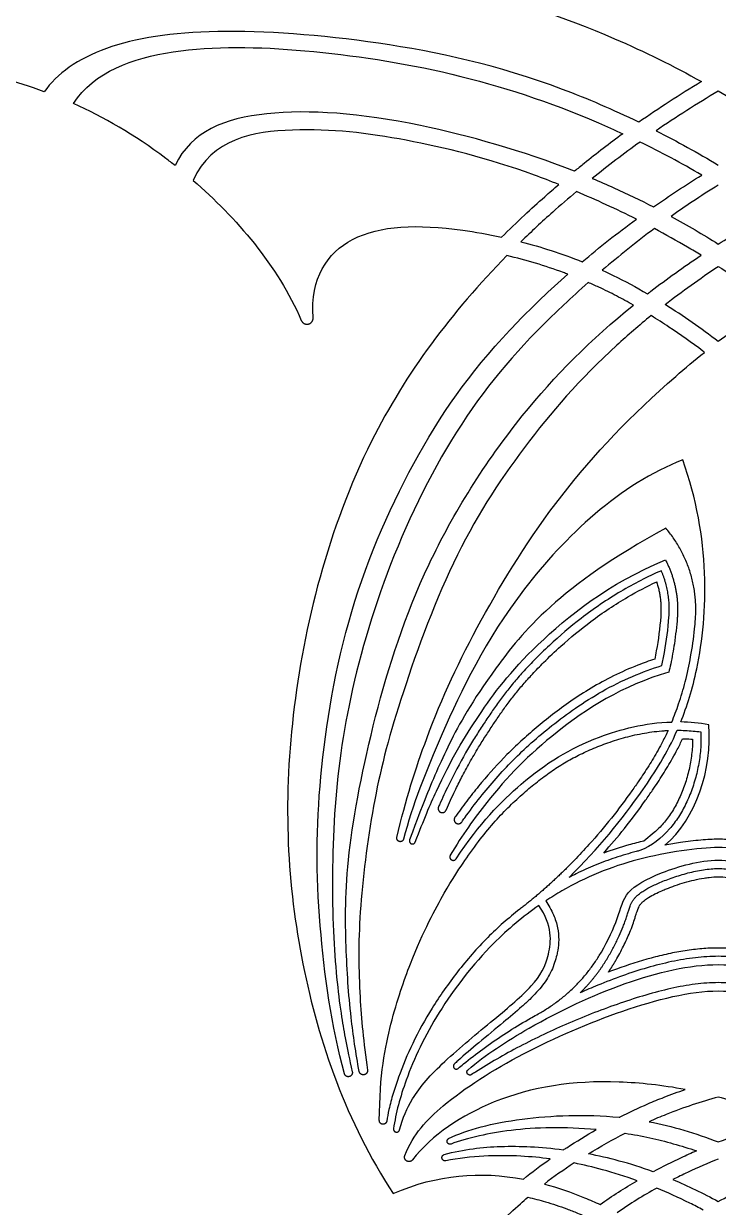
# Model space of a CAD drawing. Header units: millimetres. Extents: x -135 to 7155, y -215 to 2165.
# Drawn here: x 74.86 to 97.37, y -35.25 to 3.13 of the extents above; entities that cross this region are included whole.
import ezdxf

# ---------------------------------------------------------------- set-up
doc = ezdxf.new("R2010")
doc.units = ezdxf.units.MM
doc.header["$MEASUREMENT"] = 0
doc.layers.add('Default', color=18, linetype='Continuous')

msp = doc.modelspace()

# ---------------------------------------------------------------- linework, layer by layer
at = {"layer": 'Default', "color": 5}
msp.add_line((95.291, -23.094), (94.959, -23.374), dxfattribs=at)
for points, knots in [([(62.476, 5.281), (63.361, 3.653), (65.682, 2.736), (68.681, 2.936), (73.16, 4.347), (83.149, 5.898), (91.764, 3.824), (95.92, 1.759), (96.822, 1.255)], [858.200556, 858.200556, 858.200556, 858.200556, 870.692367, 883.184178, 895.675988, 908.167799, 920.65961, 924.304955, 924.304955, 924.304955, 924.304955]), ([(75.529, 0.925), (75.072, 1.095), (72.871, 1.799), (68.826, 2.45), (65.213, 2.263), (63.374, 2.206), (60.235, 3.069), (58.563, 4.818)], [964.760911, 964.760911, 964.760911, 964.760911, 966.528986, 973.278142, 980.027298, 986.776454, 993.525609, 993.525609, 993.525609, 993.525609]), ([(94.794, -0.063), (93.962, 0.339), (90.97, 1.633), (86.294, 2.645), (80.827, 3.036), (77.298, 2.486), (75.933, 1.506), (75.529, 0.925)], [928.077894, 928.077894, 928.077894, 928.077894, 931.299751, 939.665041, 948.030331, 956.395621, 964.760911, 964.760911, 964.760911, 964.760911]), ([(76.472, 0.542), (77.152, 1.584), (79.607, 2.446), (83.87, 2.362), (88.762, 1.635), (92.15, 0.517), (94.009, -0.315), (94.272, -0.438)], [304.780556, 304.780556, 304.780556, 304.780556, 311.551378, 318.322202, 325.093026, 331.86385, 332.981561, 332.981561, 332.981561, 332.981561]), ([(96.822, 1.255), (96.469, 1.043), (95.784, 0.615), (95.116, 0.163), (94.794, -0.063)], [924.304955, 924.304955, 924.304955, 924.304955, 926.234336, 928.077894, 928.077894, 928.077894, 928.077894]), ([(79.767, -1.466), (79.667, -1.387), (78.536, -0.514), (77.451, 0.106), (76.472, 0.542)], [300.647933, 300.647933, 300.647933, 300.647933, 301.011758, 304.780556, 304.780556, 304.780556, 304.780556]), ([(92.709, -1.653), (91.019, -0.991), (87.09, 0.135), (82.446, 0.481), (80.3, -0.353), (79.767, -1.466)], [280.276848, 280.276848, 280.276848, 280.276848, 286.084513, 293.366224, 300.647933, 300.647933, 300.647933, 300.647933]), ([(92.2, -2.08), (91.932, -1.973), (90.072, -1.267), (87.171, -0.556), (83.67, -0.127), (80.949, -0.594), (80.35, -1.948)], [278.932046, 278.932046, 278.932046, 278.932046, 279.991672, 286.404988, 292.818304, 299.231619, 299.231619, 299.231619, 299.231619]), ([(94.272, -0.438), (93.847, -0.749), (93.323, -1.151), (92.811, -1.568), (92.709, -1.653)], [332.981561, 332.981561, 332.981561, 332.981561, 335.447669, 336.06977, 336.06977, 336.06977, 336.06977]), ([(93.285, -1.885), (93.519, -1.983), (94.192, -2.274), (94.846, -2.592), (95.266, -2.809)], [31.831861, 31.831861, 31.831861, 31.831861, 32.642514, 34.181884, 34.181884, 34.181884, 34.181884]), ([(95.266, -2.809), (95.521, -2.63), (96.035, -2.28), (96.564, -1.941), (96.829, -1.777)], [34.181884, 34.181884, 34.181884, 34.181884, 35.274522, 36.345042, 36.345042, 36.345042, 36.345042]), ([(90.347, -3.79), (90.588, -3.549), (91.048, -3.106), (91.67, -2.54), (92.047, -2.211), (92.2, -2.08)], [274.998856, 274.998856, 274.998856, 274.998856, 276.594837, 277.985607, 278.932046, 278.932046, 278.932046, 278.932046]), ([(97.367, -2.1), (97.082, -2.276), (96.568, -2.606), (96.064, -2.954), (95.839, -3.114)], [83.336302, 83.336302, 83.336302, 83.336302, 84.577083, 85.599881, 85.599881, 85.599881, 85.599881]), ([(92.769, -2.312), (92.509, -2.531), (91.894, -3.065), (91.306, -3.613), (90.973, -3.938)], [22.59406, 22.59406, 22.59406, 22.59406, 23.864554, 25.655647, 25.655647, 25.655647, 25.655647]), ([(84.24, -6.398), (84.147, -5.114), (85.275, -3.432), (87.953, -3.353), (89.912, -3.695), (90.347, -3.79)], [261.64358, 261.64358, 261.64358, 261.64358, 267.293726, 273.339209, 274.998856, 274.998856, 274.998856, 274.998856]), ([(96.807, -4.378), (96.664, -4.289), (96.17, -3.989), (95.661, -3.703), (95.297, -3.51)], [27.36934, 27.36934, 27.36934, 27.36934, 27.949545, 29.342396, 29.342396, 29.342396, 29.342396]), ([(90.521, -4.388), (88.729, -6.209), (85.363, -10.696), (83.13, -19.581), (83.529, -27.383), (85.318, -32.482), (86.833, -34.801)], [6621.293005, 6621.293005, 6621.293005, 6621.293005, 6631.174404, 6643.666215, 6656.158026, 6668.649837, 6668.649837, 6668.649837, 6668.649837]), ([(92.491, -4.99), (92.444, -4.972), (91.8, -4.732), (91.141, -4.534), (90.521, -4.388)], [6618.077426, 6618.077426, 6618.077426, 6618.077426, 6618.313237, 6621.293005, 6621.293005, 6621.293005, 6621.293005]), ([(95.073, -5.627), (95.11, -5.598), (95.66, -5.173), (96.241, -4.755), (96.807, -4.378)], [24.884864, 24.884864, 24.884864, 24.884864, 25.051036, 27.36934, 27.36934, 27.36934, 27.36934]), ([(85.255, -30.92), (84.832, -29.401), (84.328, -25.704), (84.34, -21.491), (85.262, -15.866), (87.563, -10.638), (89.837, -7.478), (91.903, -5.508), (92.491, -4.99)], [6574.17237, 6574.17237, 6574.17237, 6574.17237, 6581.624144, 6589.989434, 6598.354724, 6606.720014, 6615.085304, 6618.077426, 6618.077426, 6618.077426, 6618.077426]), ([(93.607, -4.864), (93.726, -4.918), (94.218, -5.149), (94.706, -5.412), (95.073, -5.627)], [23.128178, 23.128178, 23.128178, 23.128178, 23.553885, 24.884864, 24.884864, 24.884864, 24.884864]), ([(93.153, -5.259), (92.88, -5.501), (91.355, -6.896), (89.123, -9.362), (86.697, -14.101), (85.305, -18.856), (84.839, -22.71), (84.86, -26.758), (85.149, -29.113), (85.322, -30.034), (85.508, -30.856)], [6525.905319, 6525.905319, 6525.905319, 6525.905319, 6527.328742, 6534.099565, 6540.870389, 6547.641212, 6554.412036, 6561.182859, 6567.953682, 6573.545162, 6573.545162, 6573.545162, 6573.545162]), ([(94.614, -5.991), (94.434, -5.889), (94.066, -5.688), (93.577, -5.447), (93.268, -5.309), (93.153, -5.259)], [6523.35631, 6523.35631, 6523.35631, 6523.35631, 6524.324277, 6525.318708, 6525.905319, 6525.905319, 6525.905319, 6525.905319]), ([(85.733, -30.844), (85.622, -30.258), (85.417, -28.822), (85.293, -26.913), (85.257, -24.045), (86.149, -19.396), (87.74, -14.396), (90.738, -9.61), (93.244, -7.103), (94.614, -5.991)], [6475.300437, 6475.300437, 6475.300437, 6475.300437, 6480.537055, 6487.818765, 6495.100476, 6502.382186, 6509.663897, 6516.945607, 6523.35631, 6523.35631, 6523.35631, 6523.35631]), ([(95.191, -6.334), (94.801, -6.652), (93.155, -8.079), (90.998, -10.558), (88.704, -14.123), (86.909, -19.118), (86.15, -22.117), (85.684, -25.869), (85.722, -28.257), (85.869, -29.882), (86.001, -30.8)], [6429.028516, 6429.028516, 6429.028516, 6429.028516, 6430.891693, 6437.305009, 6443.718325, 6450.13164, 6456.544956, 6462.958271, 6469.371587, 6474.645944, 6474.645944, 6474.645944, 6474.645944]), ([(96.922, -7.525), (96.904, -7.511), (96.527, -7.227), (95.956, -6.821), (95.386, -6.454), (95.191, -6.334)], [6425.751369, 6425.751369, 6425.751369, 6425.751369, 6425.859284, 6427.95939, 6429.028516, 6429.028516, 6429.028516, 6429.028516]), ([(86.955, -23.26), (87.237, -22.033), (88.011, -19.588), (89.538, -16.304), (92.114, -12.122), (94.806, -9.277), (96.602, -7.78), (96.922, -7.525)], [6401.967294, 6401.967294, 6401.967294, 6401.967294, 6406.341665, 6412.387148, 6418.432631, 6424.478114, 6425.751369, 6425.751369, 6425.751369, 6425.751369]), ([(96.215, -11.015), (94.194, -11.777), (90.565, -15.255), (88.377, -19.896), (87.454, -22.208), (87.168, -23.312)], [6376.085311, 6376.085311, 6376.085311, 6376.085311, 6384.907311, 6393.729312, 6401.436241, 6401.436241, 6401.436241, 6401.436241]), ([(96.15, -19.512), (96.354, -19.008), (97.017, -16.893), (97.12, -13.542), (96.215, -11.015)], [6365.114142, 6365.114142, 6365.114142, 6365.114142, 6368.050513, 6376.085311, 6376.085311, 6376.085311, 6376.085311]), ([(95.668, -13.229), (92.216, -15.103), (89.753, -18.164), (88.585, -20.283), (88.003, -21.653), (87.629, -22.607), (87.366, -23.336)], [434.102937, 434.102937, 434.102937, 434.102937, 436.102937, 438.102937, 440.102937, 440.978979, 440.978979, 440.978979, 440.978979]), ([(87.55, -23.404), (87.827, -22.681), (88.507, -21.061), (89.584, -19.28), (91.108, -17.204), (93.815, -15.01), (95.654, -14.257)], [380.666699, 380.666699, 380.666699, 380.666699, 381.529883, 383.529883, 385.529883, 387.529883, 387.529883, 387.529883, 387.529883]), ([(95.521, -14.605), (95.07, -14.802), (94.17, -15.265), (92.961, -16.091), (92.047, -16.873), (91.432, -17.472), (91.042, -17.883), (90.725, -18.249), (90.441, -18.605), (90.179, -18.96), (89.93, -19.322), (89.682, -19.696), (89.429, -20.093), (89.063, -20.706), (88.693, -21.41), (88.418, -22.002), (88.312, -22.239), (88.302, -22.262)], [453.899023, 453.899023, 453.899023, 453.899023, 456.202286, 458.624626, 460.734651, 461.82542, 462.638041, 463.385335, 464.08868, 464.769477, 465.448119, 466.143628, 466.870174, 467.651417, 469.483796, 470.587888, 470.70237, 470.70237, 470.70237, 470.70237]), ([(88.548, -22.371), (88.551, -22.364), (88.643, -22.156), (88.807, -21.802), (89.058, -21.297), (89.311, -20.823), (89.574, -20.371), (89.83, -19.964), (90.061, -19.611), (90.29, -19.272), (90.525, -18.942), (90.774, -18.616), (91.046, -18.287), (91.357, -17.94), (91.761, -17.523), (92.379, -16.937), (93.271, -16.198), (94.315, -15.503), (95.051, -15.117), (95.37, -14.969)], [471.362096, 471.362096, 471.362096, 471.362096, 471.397005, 472.429451, 473.18666, 474.031838, 474.945081, 475.629738, 476.28439, 476.918639, 477.543979, 478.177451, 478.837473, 479.54199, 480.357404, 481.549703, 483.528524, 485.768102, 487.410665, 487.410665, 487.410665, 487.410665]), ([(95.537, -17.684), (95.568, -17.541), (95.672, -17.021), (95.739, -16.494), (95.769, -16.111)], [448.618639, 448.618639, 448.618639, 448.618639, 449.300719, 451.099349, 451.099349, 451.099349, 451.099349]), ([(96.038, -16.132), (96.016, -16.413), (95.959, -16.915), (95.854, -17.502), (95.785, -17.809), (95.764, -17.897)], [391.06713, 391.06713, 391.06713, 391.06713, 392.386308, 393.429842, 393.85543, 393.85543, 393.85543, 393.85543]), ([(95.859, -19.513), (95.939, -19.321), (96.102, -18.891), (96.311, -18.185), (96.486, -17.372), (96.581, -16.692), (96.618, -16.284), (96.626, -16.178)], [423.782923, 423.782923, 423.782923, 423.782923, 424.757802, 425.931073, 427.224985, 428.644317, 429.142277, 429.142277, 429.142277, 429.142277]), ([(95.306, -17.474), (95.122, -17.534), (94.668, -17.696), (93.977, -18.004), (93.252, -18.401), (92.598, -18.824), (92.007, -19.257), (91.47, -19.689), (90.976, -20.122), (90.375, -20.702), (89.823, -21.314), (89.305, -21.958), (89.021, -22.337), (88.866, -22.556), (88.834, -22.602)], [491.550899, 491.550899, 491.550899, 491.550899, 492.456375, 493.803991, 495.090513, 496.316593, 497.448077, 498.517054, 499.537818, 500.519536, 502.426131, 503.390598, 504.381176, 504.644723, 504.644723, 504.644723, 504.644723]), ([(95.764, -17.897), (94.257, -18.33), (91.896, -19.869), (90.116, -21.719), (89.071, -23.175), (88.684, -23.83)], [393.85543, 393.85543, 393.85543, 393.85543, 399.655459, 405.45549, 408.950228, 408.950228, 408.950228, 408.950228]), ([(89.055, -22.757), (89.086, -22.711), (89.279, -22.44), (89.642, -21.962), (90.161, -21.338), (90.712, -20.747), (91.315, -20.174), (91.991, -19.607), (92.752, -19.038), (93.618, -18.492), (94.554, -18.025), (95.214, -17.782), (95.537, -17.684)], [505.304613, 505.304613, 505.304613, 505.304613, 505.563401, 506.862154, 508.112144, 509.358333, 510.641475, 512.003368, 513.482873, 515.0808, 516.790196, 518.367534, 518.367534, 518.367534, 518.367534]), ([(88.874, -23.948), (89.634, -22.799), (91.183, -21.217), (93.061, -20.044), (94.986, -19.536), (95.859, -19.513)], [409.490575, 409.490575, 409.490575, 409.490575, 414.110746, 419.818192, 423.782923, 423.782923, 423.782923, 423.782923]), ([(86.385, -32.437), (86.395, -30.935), (86.767, -29.088), (87.61, -26.655), (88.594, -24.848), (89.058, -24.141), (89.569, -23.414), (90.06, -22.808), (90.533, -22.301), (90.924, -21.935), (91.227, -21.673), (91.517, -21.435), (91.877, -21.162), (92.322, -20.869), (92.783, -20.611), (93.273, -20.382), (93.801, -20.177), (94.369, -19.998), (94.979, -19.861), (95.441, -19.804), (95.698, -19.789), (95.739, -19.787)], [280.80433, 280.80433, 280.80433, 280.80433, 281.725465, 282.725465, 284.725465, 286.651559, 288.325474, 289.792357, 291.096793, 292.282041, 292.842333, 293.38378, 294.421273, 295.422009, 296.416132, 297.435093, 298.509045, 299.643759, 300.83083, 302.068244, 302.29938, 302.29938, 302.29938, 302.29938]), ([(92.53, -24.555), (93.502, -23.589), (94.631, -22.214), (95.706, -20.53), (96.037, -19.78)], [136.464736, 136.464736, 136.464736, 136.464736, 144.499534, 149.065842, 149.065842, 149.065842, 149.065842]), ([(95.739, -19.787), (95.682, -19.911), (95.534, -20.215), (95.274, -20.681), (95.011, -21.097), (94.776, -21.447), (94.434, -21.936), (93.908, -22.64), (93.275, -23.387), (92.86, -23.832), (92.698, -24)], [302.29938, 302.29938, 302.29938, 302.29938, 302.935449, 303.882458, 304.792428, 305.238223, 305.855302, 307.586466, 309.344878, 310.433986, 310.433986, 310.433986, 310.433986]), ([(96.801, -19.834), (96.806, -19.935), (96.808, -20.211), (96.772, -20.663), (96.675, -21.18), (96.527, -21.683), (96.33, -22.159), (96.087, -22.595), (95.654, -23.18), (95.209, -23.535), (94.826, -23.683)], [150.524198, 150.524198, 150.524198, 150.524198, 150.998032, 151.81508, 152.63921, 153.459238, 154.264179, 155.044164, 155.791447, 157.659065, 157.659065, 157.659065, 157.659065]), ([(96.037, -19.78), (96.124, -19.78), (96.379, -19.787), (96.634, -19.811), (96.801, -19.834)], [149.065842, 149.065842, 149.065842, 149.065842, 149.560469, 150.524198, 150.524198, 150.524198, 150.524198]), ([(93.654, -23.761), (93.884, -23.501), (94.353, -22.945), (94.869, -22.254), (95.22, -21.751), (95.464, -21.389), (95.739, -20.954), (96.004, -20.477), (96.155, -20.17), (96.209, -20.053)], [87.529806, 87.529806, 87.529806, 87.529806, 89.154221, 90.931216, 91.562906, 92.023033, 92.972559, 93.970838, 94.573875, 94.573875, 94.573875, 94.573875]), ([(96.536, -20.074), (96.535, -20.093), (96.532, -20.277), (96.504, -20.627), (96.413, -21.117), (96.273, -21.593), (96.087, -22.04), (95.861, -22.447), (95.598, -22.803), (95.397, -23.006), (95.291, -23.094)], [79.490335, 79.490335, 79.490335, 79.490335, 79.579387, 80.351528, 81.132082, 81.907972, 82.666291, 83.39505, 84.084283, 84.728343, 84.728343, 84.728343, 84.728343]), ([(96.209, -20.053), (96.298, -20.056), (96.407, -20.062), (96.516, -20.072), (96.536, -20.074)], [78.980101, 78.980101, 78.980101, 78.980101, 79.3964036, 79.4903348, 79.4903348, 79.4903348, 79.4903348]), ([(94.959, -23.374), (94.794, -23.413), (94.354, -23.525), (93.921, -23.663), (93.654, -23.761)], [85.40552, 85.40552, 85.40552, 85.40552, 86.199396, 87.529806, 87.529806, 87.529806, 87.529806]), ([(97.367, -23.314), (97.277, -23.314), (97.088, -23.32), (96.678, -23.35), (96.191, -23.411), (95.805, -23.475), (95.638, -23.507)], [6354.174517, 6354.174517, 6354.174517, 6354.174517, 6354.593347, 6355.058007, 6356.096866, 6356.889944, 6356.889944, 6356.889944, 6356.889944]), ([(99.095, -23.507), (98.929, -23.475), (98.542, -23.411), (98.055, -23.35), (97.645, -23.32), (97.456, -23.314), (97.367, -23.314)], [6351.45909, 6351.45909, 6351.45909, 6351.45909, 6352.252169, 6353.291028, 6353.755688, 6354.174517, 6354.174517, 6354.174517, 6354.174517]), ([(97.367, -23.584), (96.736, -23.584), (94.653, -23.884), (92.892, -24.617), (91.949, -25.2), (91.777, -25.313)], [527.252904, 527.252904, 527.252904, 527.252904, 531.274634, 535.296364, 536.204487, 536.204487, 536.204487, 536.204487]), ([(94.826, -23.683), (94.787, -23.693), (94.519, -23.762), (94.032, -23.905), (93.382, -24.147), (92.886, -24.371), (92.607, -24.514), (92.53, -24.555)], [132.625963, 132.625963, 132.625963, 132.625963, 132.813235, 133.923062, 134.997855, 136.057275, 136.464736, 136.464736, 136.464736, 136.464736]), ([(102.956, -25.313), (102.784, -25.2), (101.841, -24.617), (100.08, -23.884), (97.998, -23.584), (97.367, -23.584)], [594.901963, 594.901963, 594.901963, 594.901963, 595.810086, 599.831816, 603.853545, 603.853545, 603.853545, 603.853545]), ([(93.579, -26.974), (93.8, -26.594), (94.182, -25.769), (94.299, -25.014), (95.397, -24.392), (96.758, -23.995), (97.367, -23.995)], [556.657498, 556.657498, 556.657498, 556.657498, 558.703261, 560.986582, 563.269904, 565.553225, 565.553225, 565.553225, 565.553225]), ([(97.367, -23.995), (97.975, -23.995), (99.336, -24.392), (100.435, -25.014), (100.551, -25.769), (100.934, -26.594), (101.154, -26.974)], [565.553225, 565.553225, 565.553225, 565.553225, 567.836546, 570.119867, 572.403189, 574.448952, 574.448952, 574.448952, 574.448952]), ([(93.812, -27.109), (93.875, -27), (93.994, -26.784), (94.152, -26.461), (94.265, -26.198), (94.342, -25.995), (94.392, -25.849), (94.436, -25.71), (94.478, -25.576), (94.519, -25.46), (94.566, -25.36), (94.616, -25.276), (94.68, -25.197), (94.763, -25.119), (94.864, -25.04), (94.986, -24.96), (95.188, -24.846), (95.421, -24.739), (95.682, -24.634), (95.983, -24.525), (96.383, -24.401), (96.796, -24.312), (97.126, -24.272), (97.288, -24.264), (97.367, -24.264)], [232.760399, 232.760399, 232.760399, 232.760399, 233.349665, 233.915754, 234.441663, 234.685323, 234.931597, 235.166399, 235.364452, 235.58975, 235.740132, 235.881317, 236.045462, 236.215821, 236.414187, 236.641568, 236.898593, 237.499081, 237.841963, 238.212547, 238.998757, 239.797827, 240.185352, 240.554319, 240.554319, 240.554319, 240.554319]), ([(94.045, -27.244), (94.133, -27.093), (94.294, -26.793), (94.474, -26.401), (94.594, -26.093), (94.66, -25.894), (94.703, -25.756), (94.741, -25.641), (94.777, -25.541), (94.82, -25.458), (94.855, -25.41), (94.886, -25.374), (94.926, -25.336), (94.998, -25.276), (95.126, -25.188), (95.316, -25.085), (95.512, -24.995), (95.683, -24.924), (95.828, -24.868), (96.123, -24.761), (96.481, -24.653), (96.852, -24.579), (97.113, -24.544), (97.268, -24.534), (97.367, -24.534)], [184.366869, 184.366869, 184.366869, 184.366869, 185.186983, 185.956227, 186.387651, 186.731191, 186.935959, 187.06456, 187.296737, 187.433749, 187.500097, 187.57384, 187.657231, 187.759271, 188.008803, 188.383855, 188.767324, 189.019185, 189.2502, 189.492286, 190.4878, 190.999535, 191.259549, 191.721916, 191.721916, 191.721916, 191.721916]), ([(97.367, -24.264), (97.446, -24.264), (97.607, -24.272), (97.938, -24.312), (98.35, -24.401), (98.75, -24.525), (99.051, -24.634), (99.312, -24.739), (99.545, -24.846), (99.747, -24.96), (99.869, -25.04), (99.97, -25.119), (100.053, -25.197), (100.117, -25.276), (100.167, -25.36), (100.214, -25.46), (100.255, -25.576), (100.298, -25.71), (100.342, -25.849), (100.392, -25.995), (100.469, -26.198), (100.581, -26.461), (100.739, -26.784), (100.858, -27), (100.921, -27.109)], [206.189417, 206.189417, 206.189417, 206.189417, 206.558384, 206.945909, 207.744979, 208.531189, 208.901773, 209.244655, 209.845143, 210.102169, 210.329549, 210.527915, 210.698274, 210.862419, 211.003604, 211.153986, 211.379284, 211.577337, 211.812139, 212.058413, 212.302073, 212.827982, 213.394071, 213.983337, 213.983337, 213.983337, 213.983337]), ([(97.367, -24.534), (97.465, -24.534), (97.62, -24.544), (97.881, -24.579), (98.252, -24.653), (98.611, -24.761), (98.906, -24.868), (99.05, -24.924), (99.221, -24.995), (99.418, -25.085), (99.607, -25.188), (99.736, -25.276), (99.807, -25.336), (99.847, -25.374), (99.879, -25.41), (99.913, -25.458), (99.956, -25.541), (99.993, -25.641), (100.03, -25.756), (100.073, -25.894), (100.139, -26.093), (100.259, -26.401), (100.439, -26.793), (100.6, -27.093), (100.688, -27.244)], [164.333071, 164.333071, 164.333071, 164.333071, 164.795437, 165.055451, 165.567186, 166.5627, 166.804787, 167.035801, 167.287663, 167.671131, 168.046183, 168.295716, 168.397756, 168.481147, 168.554889, 168.621237, 168.758249, 168.990427, 169.119028, 169.323796, 169.667335, 170.098759, 170.868003, 171.688117, 171.688117, 171.688117, 171.688117]), ([(91.777, -25.313), (91.873, -25.456), (92.032, -25.735), (92.17, -26.166), (92.207, -26.559), (92.178, -26.855), (92.127, -27.102), (92.066, -27.325), (91.969, -27.577), (91.838, -27.824), (91.674, -28.058), (91.479, -28.287), (91.253, -28.515), (90.898, -28.841), (90.344, -29.305), (89.643, -29.88), (89.112, -30.334), (88.852, -30.569), (88.815, -30.603)], [536.204487, 536.204487, 536.204487, 536.204487, 537.008836, 537.70059, 538.308046, 538.845487, 539.088452, 539.486506, 539.923346, 540.353481, 540.792263, 541.256557, 541.756419, 542.29702, 543.509251, 545.135897, 546.540727, 546.776294, 546.776294, 546.776294, 546.776294]), ([(90.932, -25.587), (90.569, -25.869), (90.036, -26.338), (89.385, -27.037), (88.915, -27.607), (88.485, -28.191), (87.981, -28.955), (87.463, -29.892), (87.067, -30.833), (86.829, -31.556), (86.703, -32.032), (86.644, -32.332), (86.624, -32.458)], [314.139971, 314.139971, 314.139971, 314.139971, 316.292943, 317.452334, 318.608524, 319.744969, 320.844152, 322.888337, 324.74554, 325.614855, 326.448445, 327.045013, 327.045013, 327.045013, 327.045013]), ([(91.554, -25.464), (91.043, -25.82), (89.817, -26.834), (88.196, -28.963), (87.236, -31.011), (86.916, -32.198), (86.846, -32.699)], [145.578071, 145.578071, 145.578071, 145.578071, 148.297799, 152.319528, 156.341258, 159.5307, 159.5307, 159.5307, 159.5307]), ([(87.041, -32.738), (87.145, -32.348), (87.447, -31.635), (88.379, -30.571), (90.169, -29.103), (91.439, -28.039), (91.925, -27.152), (91.998, -26.119), (91.554, -25.464)], [130.885572, 130.885572, 130.885572, 130.885572, 132.837437, 135.385564, 137.933691, 140.481818, 143.029945, 145.578071, 145.578071, 145.578071, 145.578071]), ([(97.367, -26.842), (97.188, -26.842), (96.828, -26.858), (96.287, -26.925), (95.739, -27.028), (94.993, -27.212), (94.349, -27.42), (93.894, -27.589), (93.806, -27.622)], [178.027493, 178.027493, 178.027493, 178.027493, 178.861817, 179.711371, 180.576776, 181.470873, 183.302422, 183.741751, 183.741751, 183.741751, 183.741751]), ([(100.927, -27.622), (100.839, -27.589), (100.384, -27.42), (99.74, -27.212), (98.994, -27.028), (98.446, -26.925), (97.905, -26.858), (97.545, -26.842), (97.367, -26.842)], [172.313235, 172.313235, 172.313235, 172.313235, 172.752564, 174.584113, 175.47821, 176.343615, 177.193169, 178.027493, 178.027493, 178.027493, 178.027493]), ([(97.367, -27.111), (97.118, -27.111), (96.61, -27.145), (95.84, -27.276), (95.052, -27.477), (94.254, -27.737), (93.533, -28.014), (93.081, -28.21), (92.894, -28.295)], [223.371868, 223.371868, 223.371868, 223.371868, 224.534552, 225.752223, 227.021222, 228.332991, 229.676372, 230.637302, 230.637302, 230.637302, 230.637302]), ([(101.84, -28.295), (101.653, -28.21), (101.201, -28.014), (100.479, -27.737), (99.681, -27.477), (98.894, -27.276), (98.124, -27.145), (97.615, -27.111), (97.367, -27.111)], [216.106434, 216.106434, 216.106434, 216.106434, 217.067364, 218.410745, 219.722514, 220.991513, 222.209185, 223.371868, 223.371868, 223.371868, 223.371868]), ([(89.258, -30.79), (89.817, -30.315), (91.437, -29.249), (94.371, -27.863), (96.442, -27.381), (97.367, -27.381)], [346.594267, 346.594267, 346.594267, 346.594267, 350.327266, 355.375732, 360.424198, 360.424198, 360.424198, 360.424198]), ([(97.367, -27.381), (98.291, -27.381), (100.362, -27.863), (103.296, -29.249), (104.916, -30.315), (105.475, -30.79)], [360.424198, 360.424198, 360.424198, 360.424198, 365.472663, 370.521129, 374.254128, 374.254128, 374.254128, 374.254128]), ([(97.367, -27.965), (97.117, -27.965), (96.601, -28.004), (95.817, -28.149), (95.007, -28.363), (94.183, -28.629), (93.352, -28.934), (92.527, -29.272), (91.719, -29.637), (90.94, -30.025), (90.2, -30.431), (89.685, -30.744), (89.417, -30.919), (89.376, -30.947)], [332.699259, 332.699259, 332.699259, 332.699259, 333.868586, 335.114076, 336.425193, 337.783295, 339.168786, 340.564746, 341.952896, 343.314954, 344.634597, 345.902868, 346.132721, 346.132721, 346.132721, 346.132721]), ([(105.358, -30.947), (105.317, -30.919), (105.048, -30.744), (104.534, -30.431), (103.793, -30.025), (103.014, -29.637), (102.207, -29.272), (101.382, -28.934), (100.551, -28.629), (99.726, -28.363), (98.916, -28.149), (98.132, -28.004), (97.617, -27.965), (97.367, -27.965)], [319.265798, 319.265798, 319.265798, 319.265798, 319.495651, 320.763922, 322.083565, 323.445623, 324.833772, 326.229733, 327.615223, 328.973325, 330.284443, 331.529933, 332.699259, 332.699259, 332.699259, 332.699259]), ([(87.212, -33.572), (87.488, -32.868), (88.492, -31.797), (90.948, -30.228), (94.296, -28.785), (96.454, -28.234), (97.367, -28.234)], [6735.581535, 6735.581535, 6735.581535, 6735.581535, 6739.326041, 6744.316518, 6749.306996, 6754.297473, 6754.297473, 6754.297473, 6754.297473]), ([(97.367, -28.234), (98.279, -28.234), (100.437, -28.785), (103.785, -30.228), (106.241, -31.797), (107.246, -32.868), (107.522, -33.572)], [6754.297473, 6754.297473, 6754.297473, 6754.297473, 6759.287951, 6764.278428, 6769.268906, 6773.013411, 6773.013411, 6773.013411, 6773.013411]), ([(88.94, -30.745), (88.997, -30.697), (89.257, -30.48), (89.963, -29.936), (90.781, -29.404), (91.398, -29.052), (91.535, -28.976)], [547.235249, 547.235249, 547.235249, 547.235249, 547.584287, 548.818223, 551.406625, 552.141151, 552.141151, 552.141151, 552.141151]), ([(96.293, -31.432), (95.552, -31.292), (93.239, -31.042), (90.192, -31.519), (88.084, -32.9), (87.459, -33.712)], [6719.810696, 6719.810696, 6719.810696, 6719.810696, 6722.762141, 6729.302803, 6734.941574, 6734.941574, 6734.941574, 6734.941574]), ([(94.159, -32.331), (94.169, -32.326), (94.474, -32.172), (94.954, -31.946), (95.658, -31.657), (96.063, -31.51), (96.293, -31.432)], [6716.197034, 6716.197034, 6716.197034, 6716.197034, 6716.248726, 6717.797229, 6718.674597, 6719.810696, 6719.810696, 6719.810696, 6719.810696]), ([(97.367, -31.677), (96.808, -31.827), (96.058, -32.074), (95.308, -32.392), (95.125, -32.474)], [113.323004, 113.323004, 113.323004, 113.323004, 115.502071, 116.211745, 116.211745, 116.211745, 116.211745]), ([(99.609, -32.474), (99.425, -32.392), (98.675, -32.074), (97.925, -31.827), (97.367, -31.677)], [110.434263, 110.434263, 110.434263, 110.434263, 111.143937, 113.323004, 113.323004, 113.323004, 113.323004]), ([(88.631, -33.024), (89.232, -32.721), (90.844, -32.322), (93.05, -32.217), (94.159, -32.331)], [6705.329875, 6705.329875, 6705.329875, 6705.329875, 6710.809723, 6716.197034, 6716.197034, 6716.197034, 6716.197034]), ([(93.415, -32.731), (92.902, -32.684), (91.366, -32.626), (89.766, -32.868), (88.958, -33.105), (88.707, -33.198)], [6694.947836, 6694.947836, 6694.947836, 6694.947836, 6697.214288, 6701.984167, 6704.88164, 6704.88164, 6704.88164, 6704.88164]), ([(92.35, -33.386), (92.385, -33.363), (92.733, -33.134), (93.089, -32.916), (93.415, -32.731)], [6692.998816, 6692.998816, 6692.998816, 6692.998816, 6693.195304, 6694.947836, 6694.947836, 6694.947836, 6694.947836]), ([(94.348, -32.847), (94.615, -32.889), (95.397, -33.034), (96.163, -33.252), (96.659, -33.422)], [34.476534, 34.476534, 34.476534, 34.476534, 35.626875, 37.833643, 37.833643, 37.833643, 37.833643]), ([(88.489, -33.54), (89.134, -33.362), (90.317, -33.232), (91.596, -33.284), (92.35, -33.386)], [6684.106854, 6684.106854, 6684.106854, 6684.106854, 6688.478172, 6692.998816, 6692.998816, 6692.998816, 6692.998816]), ([(91.918, -33.682), (91.611, -33.641), (90.56, -33.541), (89.358, -33.577), (88.538, -33.743)], [6676.641752, 6676.641752, 6676.641752, 6676.641752, 6678.722296, 6683.607452, 6683.607452, 6683.607452, 6683.607452]), ([(96.659, -33.422), (96.495, -33.494), (96.027, -33.705), (95.56, -33.937), (95.259, -34.098)], [37.833643, 37.833643, 37.833643, 37.833643, 38.6397, 40.140105, 40.140105, 40.140105, 40.140105]), ([(97.367, -33.685), (97.032, -33.818), (96.541, -34.033), (96.056, -34.27), (95.898, -34.35)], [26.310172, 26.310172, 26.310172, 26.310172, 27.817079, 28.543688, 28.543688, 28.543688, 28.543688]), ([(94.739, -34.387), (94.352, -34.248), (93.663, -34.036), (92.999, -33.875), (92.693, -33.813)], [65.880337, 65.880337, 65.880337, 65.880337, 68.39703, 70.524437, 70.524437, 70.524437, 70.524437]), ([(91.733, -34.496), (92.164, -34.613), (92.764, -34.821), (93.37, -35.084), (93.539, -35.161)], [71.909091, 71.909091, 71.909091, 71.909091, 73.855943, 74.602779, 74.602779, 74.602779, 74.602779]), ([(81.909, -45.34), (83.453, -45.455), (84.9, -44.765), (85.915, -42.608), (87.696, -38.871), (89.681, -36.222), (91.115, -34.994), (91.197, -34.924)], [329.345209, 329.345209, 329.345209, 329.345209, 335.885871, 342.426532, 348.967193, 355.507855, 355.90143, 355.90143, 355.90143, 355.90143]), ([(91.197, -34.924), (91.388, -34.967), (91.813, -35.077), (92.347, -35.257), (92.768, -35.421), (92.962, -35.503), (93.041, -35.536)], [355.90143, 355.90143, 355.90143, 355.90143, 356.818162, 357.951285, 358.535387, 358.934895, 358.934895, 358.934895, 358.934895]), ([(96.879, -35.341), (96.731, -35.262), (96.206, -34.992), (95.713, -34.77), (95.371, -34.629)], [77.525816, 77.525816, 77.525816, 77.525816, 78.350045, 80.478266, 80.478266, 80.478266, 80.478266])]:
    msp.add_open_spline(points, degree=3, knots=knots, dxfattribs=at)
for points in [[(97.367, 0.943), (96.672, 0.537), (96, 0.108), (95.351, -0.34)], [(99.382, -0.34), (98.733, 0.108), (98.061, 0.537), (97.367, 0.943)], [(95.351, -0.34), (96.03, -0.684), (96.706, -1.057), (97.367, -1.45)], [(94.832, -0.705), (94.3, -1.087), (93.785, -1.481), (93.285, -1.885)], [(96.829, -1.777), (96.171, -1.39), (95.502, -1.033), (94.832, -0.705)], [(80.35, -1.948), (81.741, -3.149), (83.088, -4.705), (83.858, -6.492)], [(94.712, -3.207), (94.062, -2.88), (93.407, -2.58), (92.769, -2.312)], [(92.959, -4.587), (93.511, -4.121), (94.097, -3.658), (94.712, -3.207)], [(95.839, -3.114), (96.364, -3.402), (96.874, -3.703), (97.367, -4.015)], [(97.367, -4.015), (97.86, -3.703), (98.369, -3.402), (98.894, -3.114)], [(95.297, -3.51), (94.711, -3.948), (94.145, -4.403), (93.607, -4.864)], [(90.973, -3.938), (91.619, -4.105), (92.287, -4.318), (92.959, -4.587)], [(95.643, -5.974), (96.186, -5.55), (96.763, -5.134), (97.367, -4.736)], [(97.367, -4.736), (97.971, -5.134), (98.547, -5.55), (99.09, -5.974)], [(97.367, -7.178), (96.81, -6.752), (96.233, -6.346), (95.643, -5.974)], [(99.09, -5.974), (98.501, -6.346), (97.923, -6.752), (97.367, -7.178)], [(95.501, -16.09), (95.472, -16.465), (95.424, -16.838), (95.358, -17.207)], [(95.358, -17.207), (95.342, -17.296), (95.324, -17.385), (95.306, -17.474)], [(97.056, -19.601), (96.746, -19.547), (96.444, -19.519), (96.15, -19.512)], [(95.638, -23.507), (96.64, -22.664), (97.185, -21.029), (97.056, -19.601)], [(95.125, -32.474), (95.875, -32.62), (96.623, -32.846), (97.367, -33.132)], [(97.367, -33.132), (98.11, -32.846), (98.858, -32.62), (99.609, -32.474)], [(93.156, -33.518), (93.544, -33.279), (93.943, -33.054), (94.348, -32.847)], [(91.052, -34.338), (91.333, -34.11), (91.622, -33.891), (91.918, -33.682)], [(95.259, -34.098), (94.496, -33.819), (93.792, -33.64), (93.156, -33.518)], [(86.833, -34.801), (88.276, -34.18), (89.66, -34.075), (91.052, -34.338)], [(92.693, -33.813), (92.362, -34.032), (92.04, -34.26), (91.733, -34.496)], [(93.539, -35.161), (93.931, -34.879), (94.333, -34.623), (94.739, -34.387)], [(95.898, -34.35), (96.374, -34.551), (96.871, -34.792), (97.367, -35.064)], [(97.367, -35.064), (97.863, -34.792), (98.359, -34.551), (98.835, -34.35)], [(95.371, -34.629), (94.938, -34.87), (94.51, -35.133), (94.089, -35.427)]]:
    msp.add_open_spline(points, degree=3, dxfattribs=at)
for points, weights, knots in [([(83.858, -6.492), (83.924, -6.647), (84.088, -6.607), (84.252, -6.567), (84.24, -6.398)], [1, 0.763699798034, 1, 0.763699798034, 1], [260.7691927, 260.7691927, 260.7691927, 261.2063863, 261.2063863, 261.64358, 261.64358, 261.64358]), ([(88.302, -22.262), (88.247, -22.385), (88.37, -22.44), (88.493, -22.494), (88.548, -22.371)], [1, 0.707106781187, 1, 0.707106781187, 1], [470.70237, 470.70237, 470.70237, 471.0322332, 471.0322332, 471.3620963, 471.3620963, 471.3620963]), ([(88.834, -22.602), (88.757, -22.713), (88.867, -22.79), (88.977, -22.867), (89.055, -22.757)], [1, 0.707106781187, 1, 0.707106781187, 1], [504.6447232, 504.6447232, 504.6447232, 504.974668, 504.974668, 505.3046129, 505.3046129, 505.3046129]), ([(87.168, -23.312), (87.141, -23.416), (87.036, -23.39), (86.931, -23.365), (86.955, -23.26)], [1, 0.712086945848, 1, 0.712086945848, 1], [6401.4362412, 6401.4362412, 6401.4362412, 6401.7017678, 6401.7017678, 6401.9672943, 6401.9672943, 6401.9672943]), ([(87.366, -23.336), (87.333, -23.427), (87.424, -23.461), (87.515, -23.495), (87.55, -23.404)], [1, 0.710642995953, 1, 0.710642995953, 1], [380.1896017, 380.1896017, 380.1896017, 380.4281502, 380.4281502, 380.6666987, 380.6666987, 380.6666987]), ([(88.684, -23.83), (88.629, -23.924), (88.722, -23.982), (88.814, -24.04), (88.874, -23.948)], [1, 0.716010612447, 1, 0.716010612447, 1], [408.950228, 408.950228, 408.950228, 409.2204013, 409.2204013, 409.4905746, 409.4905746, 409.4905746]), ([(88.815, -30.603), (88.746, -30.666), (88.807, -30.736), (88.869, -30.805), (88.94, -30.745)], [1, 0.713573318914, 1, 0.713573318914, 1], [546.7762945, 546.7762945, 546.7762945, 547.0057716, 547.0057716, 547.2352488, 547.2352488, 547.2352488]), ([(85.508, -30.856), (85.536, -30.98), (85.413, -31.011), (85.289, -31.042), (85.255, -30.92)], [1, 0.715771955967, 1, 0.715771955967, 1], [6573.5451619, 6573.5451619, 6573.5451619, 6573.8587658, 6573.8587658, 6574.1723697, 6574.1723697, 6574.1723697]), ([(86.001, -30.8), (86.02, -30.931), (85.889, -30.953), (85.758, -30.975), (85.733, -30.844)], [1, 0.714966210573, 1, 0.714966210573, 1], [6474.6459441, 6474.6459441, 6474.6459441, 6474.9731906, 6474.9731906, 6475.3004372, 6475.3004372, 6475.3004372]), ([(89.376, -30.947), (89.299, -30.997), (89.243, -30.924), (89.188, -30.85), (89.258, -30.79)], [1, 0.728198445644, 1, 0.728198445644, 1], [346.132721, 346.132721, 346.132721, 346.3634942, 346.3634942, 346.5942674, 346.5942674, 346.5942674]), ([(86.624, -32.458), (86.606, -32.567), (86.495, -32.558), (86.384, -32.548), (86.385, -32.437)], [1, 0.734054303546, 1, 0.734054303546, 1], [327.0450129, 327.0450129, 327.0450129, 327.3250324, 327.3250324, 327.6050519, 327.6050519, 327.6050519]), ([(86.846, -32.699), (86.832, -32.792), (86.925, -32.811), (87.017, -32.829), (87.041, -32.738)], [1, 0.72809445299, 1, 0.72809445299, 1], [130.4150857, 130.4150857, 130.4150857, 130.650329, 130.650329, 130.8855724, 130.8855724, 130.8855724]), ([(88.707, -33.198), (88.622, -33.229), (88.587, -33.146), (88.551, -33.064), (88.631, -33.024)], [1, 0.72697644507, 1, 0.72697644507, 1], [6704.8816397, 6704.8816397, 6704.8816397, 6705.1057573, 6705.1057573, 6705.3298749, 6705.3298749, 6705.3298749]), ([(87.459, -33.712), (87.383, -33.811), (87.275, -33.749), (87.166, -33.688), (87.212, -33.572)], [1, 0.755211324092, 1, 0.755211324092, 1], [6734.9415742, 6734.9415742, 6734.9415742, 6735.2615549, 6735.2615549, 6735.5815355, 6735.5815355, 6735.5815355]), ([(88.538, -33.743), (88.439, -33.762), (88.416, -33.664), (88.392, -33.567), (88.489, -33.54)], [1, 0.719267962862, 1, 0.719267962862, 1], [6683.6074519, 6683.6074519, 6683.6074519, 6683.8571529, 6683.8571529, 6684.106854, 6684.106854, 6684.106854])]:
    msp.add_rational_spline(points, weights, degree=2, knots=knots, dxfattribs=at)
for points, weights in [([(96.626, -16.178), (96.756, -14.505), (95.668, -13.229)], [1, 0.924343133151, 1]), ([(95.654, -14.257), (96.115, -15.139), (96.038, -16.132)], [1, 0.961289210284, 1]), ([(95.37, -14.969), (95.545, -15.517), (95.501, -16.09)], [1, 0.981327831048, 1]), ([(95.769, -16.111), (95.83, -15.328), (95.521, -14.605)], [1, 0.971224382634, 1]), ([(92.698, -24), (91.873, -24.857), (90.932, -25.587)], [1, 0.997388619582, 1]), ([(91.535, -28.976), (92.834, -28.258), (93.579, -26.974)], [1, 0.963833686435, 1]), ([(92.894, -28.295), (93.432, -27.764), (93.812, -27.109)], [1, 0.991114443521, 1]), ([(93.806, -27.622), (93.933, -27.438), (94.045, -27.244)], [1, 0.999282991462, 1])]:
    msp.add_rational_spline(points, weights, degree=2, dxfattribs=at)

doc.saveas('drawing.dxf')
